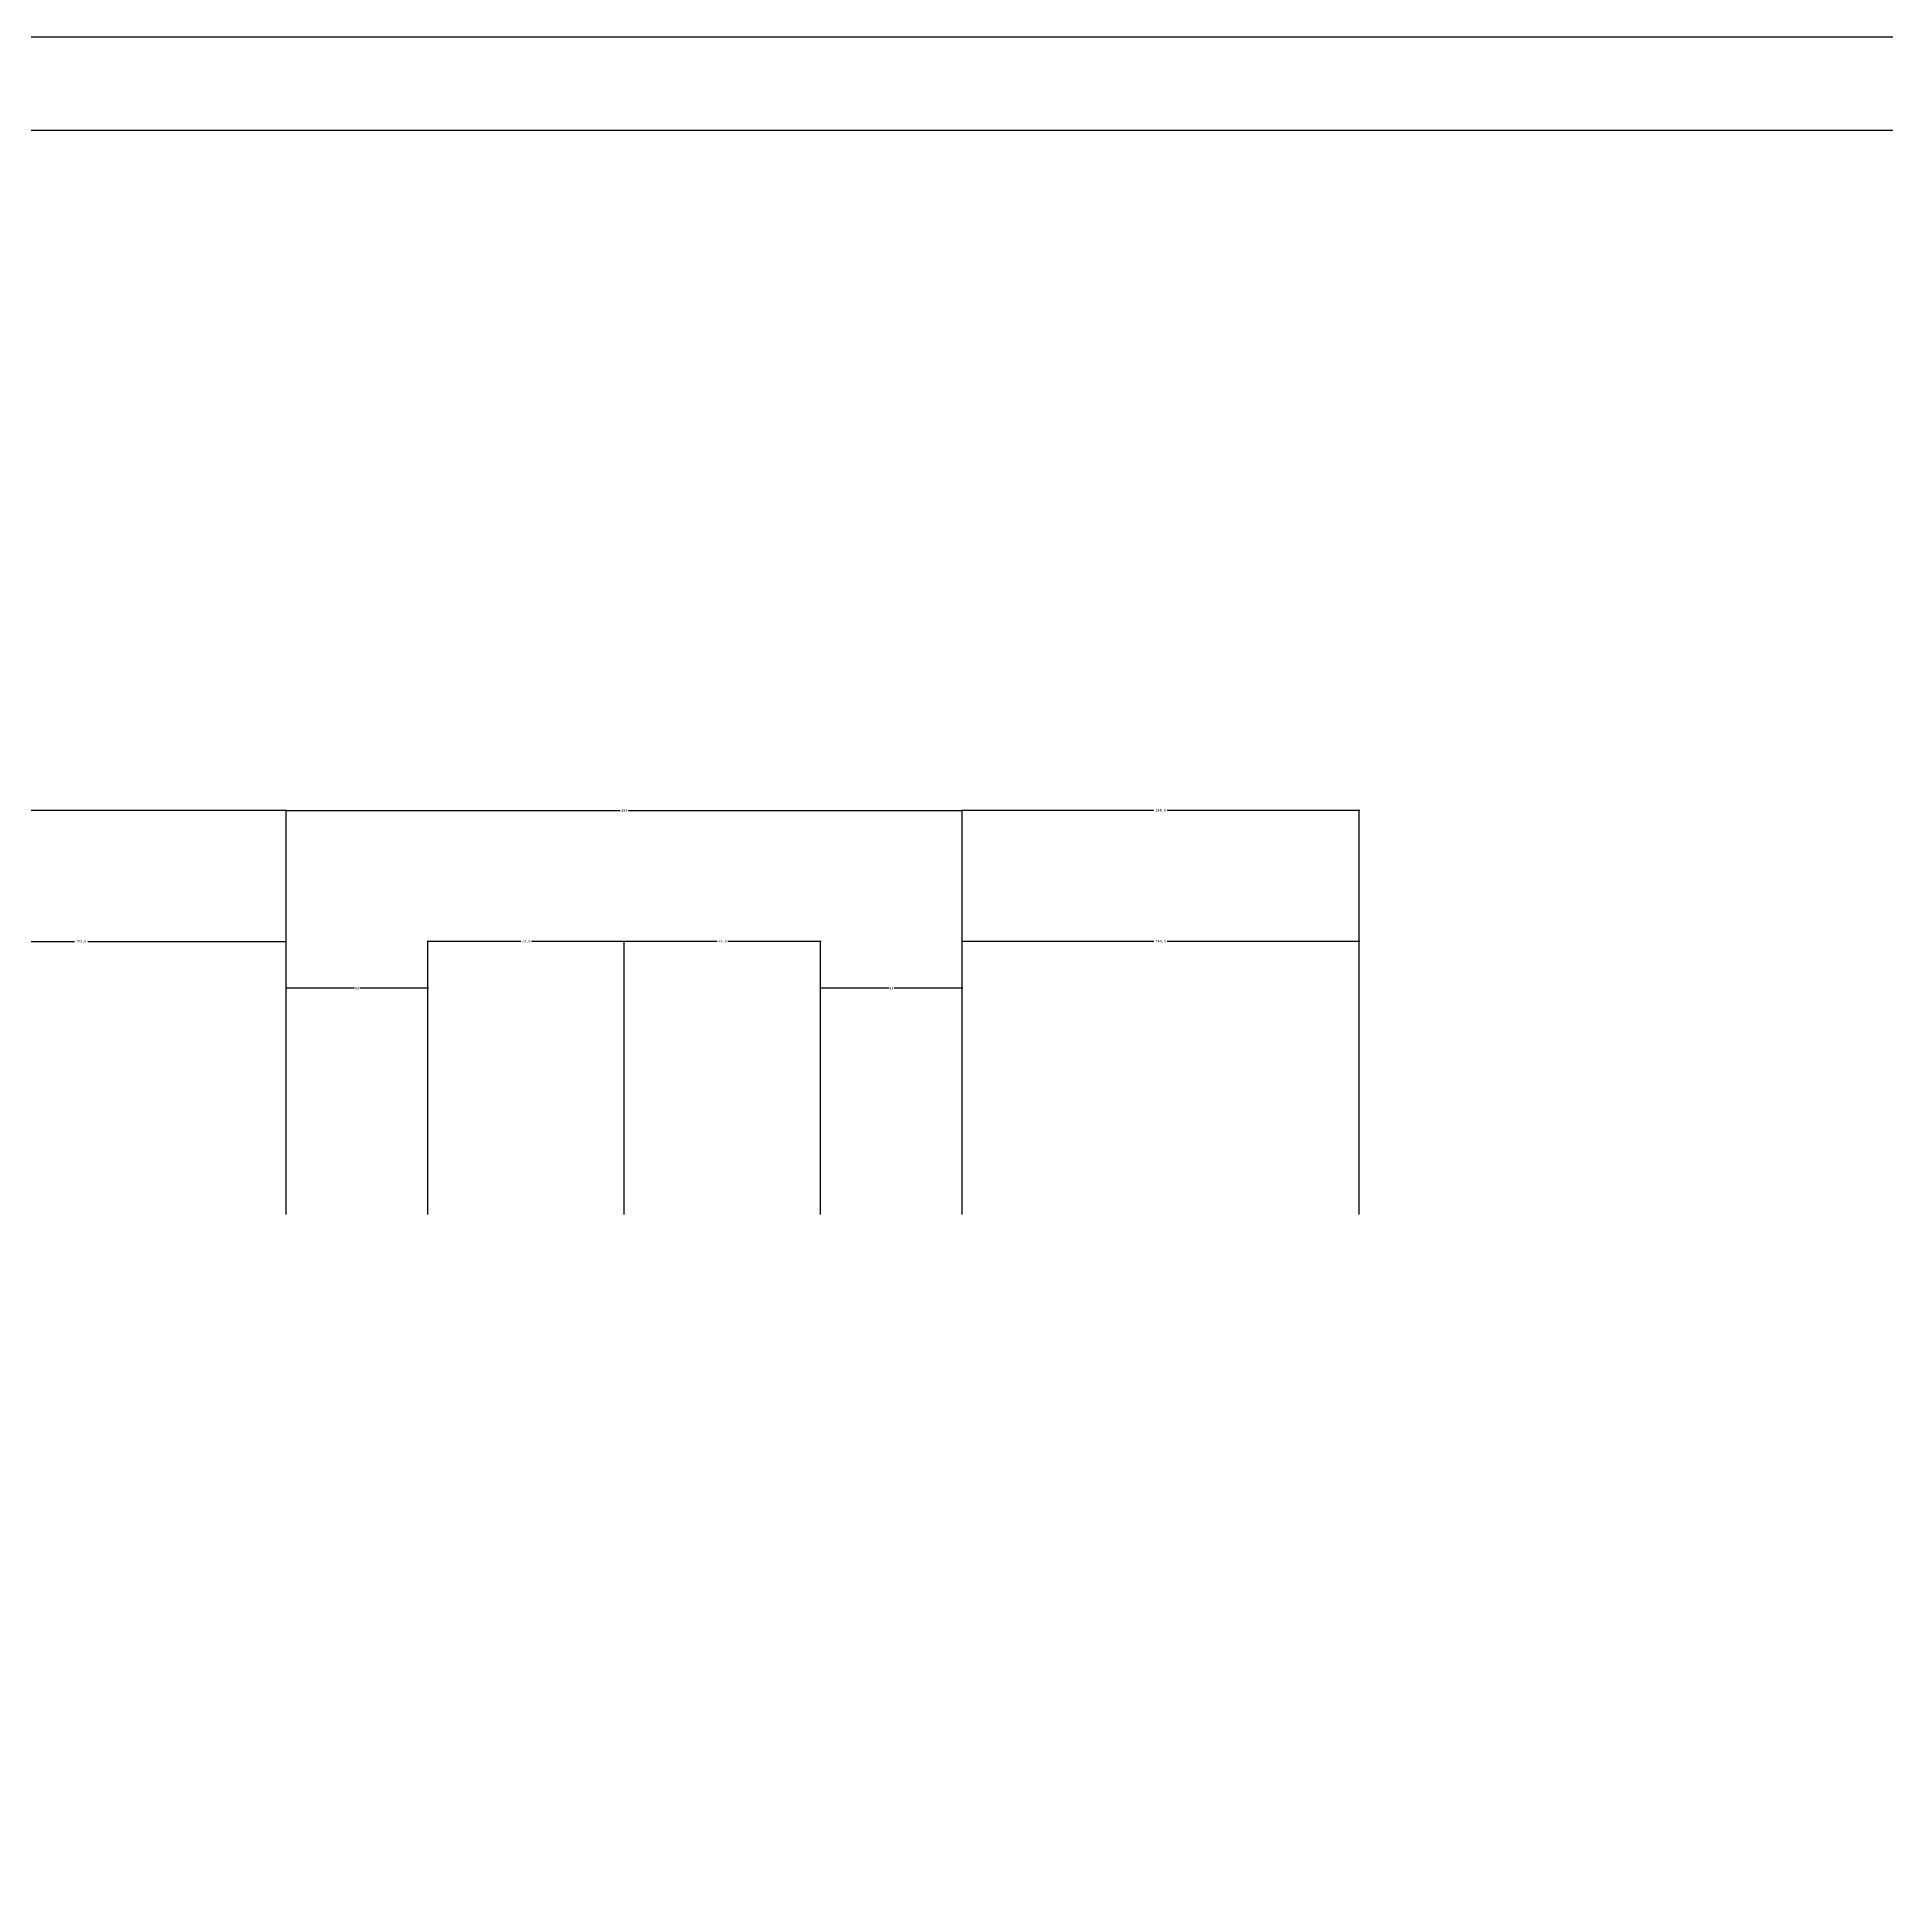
# Model space of a CAD drawing. Header units: metres. Extents: x 0 to 2940, y 0 to 2079.
# Drawn here: x 1717 to 2409, y 1383 to 2079 of the extents above; entities that cross this region are included whole.
import ezdxf

# ---------------------------------------------------------------- set-up
doc = ezdxf.new("R2010")
doc.units = ezdxf.units.M
doc.layers.add('图层1', color=8, linetype='Continuous')
doc.layers.add('图框', color=5, linetype='Continuous')
doc.dimstyles.get("Standard").update_dxf_attribs({"dimtxt": 2.5, "dimasz": 2.5, "dimexe": 1.25, "dimexo": 0.625, "dimtad": 1, "dimcen": 2.5, "dimazin": 3, "dimtfac": 1, "dimtmove": 0, "dimatfit": 3})

# ---------------------------------------------------------------- blocks, each defined once
blk = doc.blocks.new('_CLOSEDFILLED')
at = {"color": 0, "linetype": 'BYBLOCK'}
blk.add_solid([(-1, 0.2), (0, 0), (-1, -0.2)], dxfattribs=at)
blk = doc.blocks.new('*D32')
for p, q in [((1643.2, 1789.42), (1481.2, 1789.42)), ((1481.45, 1638.25), (1481.45, 1789.42)), ((1810.2, 1789.42), (1648.2, 1789.42)), ((1809.95, 1638.25), (1809.95, 1789.42))]:
    blk.add_line(p, q)
at = {"layer": 'Defpoints'}
for p in [(1809.95, 1789.42), (1481.45, 1638.25), (1809.95, 1638.25)]:
    blk.add_point(p, dxfattribs=at)
at = {"xscale": 0.25, "yscale": 0.25}
blk.add_blockref('_CLOSEDFILLED', (1481.45, 1789.42), dxfattribs=at)
at = {"xscale": 0.25, "yscale": 0.25, "rotation": 180}
blk.add_blockref('_CLOSEDFILLED', (1809.95, 1789.42), dxfattribs=at)
at = {"insert": (1645.7, 1789.42), "char_height": 1, "attachment_point": 5}
blk.add_mtext('328,5', dxfattribs=at)
blk = doc.blocks.new('*D33')
for p, q in [((1656.45, 1638.25), (1656.45, 1740.42)), ((1656.7, 1740.42), (1730.7, 1740.42)), ((1735.7, 1740.42), (1809.7, 1740.42)), ((1809.95, 1638.25), (1809.95, 1740.42))]:
    blk.add_line(p, q)
at = {"layer": 'Defpoints'}
for p in [(1656.45, 1740.42), (1656.45, 1638.25), (1809.95, 1638.25)]:
    blk.add_point(p, dxfattribs=at)
at = {"xscale": 0.25, "yscale": 0.25, "rotation": 180}
blk.add_blockref('_CLOSEDFILLED', (1656.45, 1740.42), dxfattribs=at)
at = {"xscale": 0.25, "yscale": 0.25}
blk.add_blockref('_CLOSEDFILLED', (1809.95, 1740.42), dxfattribs=at)
at = {"insert": (1733.2, 1740.42), "char_height": 1, "attachment_point": 5}
blk.add_mtext('153,5', dxfattribs=at)
blk = doc.blocks.new('*D34')
for p, q in [((2134.7, 1740.42), (2062.7, 1740.42)), ((2062.95, 1638.25), (2062.95, 1740.42)), ((2211.7, 1740.42), (2139.7, 1740.42)), ((2211.45, 1638.25), (2211.45, 1740.42))]:
    blk.add_line(p, q)
at = {"layer": 'Defpoints'}
for p in [(2211.45, 1740.42), (2062.95, 1638.25), (2211.45, 1638.25)]:
    blk.add_point(p, dxfattribs=at)
at = {"xscale": 0.25, "yscale": 0.25}
blk.add_blockref('_CLOSEDFILLED', (2062.95, 1740.42), dxfattribs=at)
at = {"xscale": 0.25, "yscale": 0.25, "rotation": 180}
blk.add_blockref('_CLOSEDFILLED', (2211.45, 1740.42), dxfattribs=at)
at = {"insert": (2137.2, 1740.42), "char_height": 1, "attachment_point": 5}
blk.add_mtext('148,5', dxfattribs=at)
blk = doc.blocks.new('*D35')
for p, q in [((2134.7, 1789.42), (2062.7, 1789.42)), ((2062.95, 1638.25), (2062.95, 1789.42)), ((2211.7, 1789.42), (2139.7, 1789.42)), ((2211.45, 1638.25), (2211.45, 1789.42))]:
    blk.add_line(p, q)
at = {"layer": 'Defpoints'}
for p in [(2211.45, 1789.42), (2062.95, 1638.25), (2211.45, 1638.25)]:
    blk.add_point(p, dxfattribs=at)
at = {"xscale": 0.25, "yscale": 0.25}
blk.add_blockref('_CLOSEDFILLED', (2062.95, 1789.42), dxfattribs=at)
at = {"xscale": 0.25, "yscale": 0.25, "rotation": 180}
blk.add_blockref('_CLOSEDFILLED', (2211.45, 1789.42), dxfattribs=at)
at = {"insert": (2137.2, 1789.42), "char_height": 1, "attachment_point": 5}
blk.add_mtext('148,5', dxfattribs=at)
blk = doc.blocks.new('*D36')
for p, q in [((2035.45, 1722.92), (2009.7, 1722.92)), ((2009.95, 1638.25), (2009.95, 1722.92)), ((2063.2, 1722.92), (2037.45, 1722.92)), ((2062.95, 1638.25), (2062.95, 1722.92))]:
    blk.add_line(p, q)
at = {"layer": 'Defpoints'}
for p in [(2062.95, 1722.92), (2009.95, 1638.25), (2062.95, 1638.25)]:
    blk.add_point(p, dxfattribs=at)
at = {"xscale": 0.25, "yscale": 0.25}
blk.add_blockref('_CLOSEDFILLED', (2009.95, 1722.92), dxfattribs=at)
at = {"xscale": 0.25, "yscale": 0.25, "rotation": 180}
blk.add_blockref('_CLOSEDFILLED', (2062.95, 1722.92), dxfattribs=at)
at = {"insert": (2036.45, 1722.92), "char_height": 1, "attachment_point": 5}
blk.add_mtext('53', dxfattribs=at)
blk = doc.blocks.new('*D37')
for p, q in [((1835.45, 1722.92), (1809.7, 1722.92)), ((1809.95, 1638.25), (1809.95, 1722.92)), ((1863.2, 1722.92), (1837.45, 1722.92)), ((1862.95, 1638.25), (1862.95, 1722.92))]:
    blk.add_line(p, q)
at = {"layer": 'Defpoints'}
for p in [(1862.95, 1722.92), (1809.95, 1638.25), (1862.95, 1638.25)]:
    blk.add_point(p, dxfattribs=at)
at = {"xscale": 0.25, "yscale": 0.25}
blk.add_blockref('_CLOSEDFILLED', (1809.95, 1722.92), dxfattribs=at)
at = {"xscale": 0.25, "yscale": 0.25, "rotation": 180}
blk.add_blockref('_CLOSEDFILLED', (1862.95, 1722.92), dxfattribs=at)
at = {"insert": (1836.45, 1722.92), "char_height": 1, "attachment_point": 5}
blk.add_mtext('53', dxfattribs=at)
blk = doc.blocks.new('*D38')
for p, q in [((1809.95, 1638.25), (1809.95, 1789.42)), ((1810.2, 1789.42), (1934.95, 1789.42)), ((1937.95, 1789.42), (2062.7, 1789.42)), ((2062.95, 1638.25), (2062.95, 1789.42))]:
    blk.add_line(p, q)
at = {"layer": 'Defpoints'}
for p in [(1809.95, 1789.42), (1809.95, 1638.25), (2062.95, 1638.25)]:
    blk.add_point(p, dxfattribs=at)
at = {"xscale": 0.25, "yscale": 0.25, "rotation": 180}
blk.add_blockref('_CLOSEDFILLED', (1809.95, 1789.42), dxfattribs=at)
at = {"xscale": 0.25, "yscale": 0.25}
blk.add_blockref('_CLOSEDFILLED', (2062.95, 1789.42), dxfattribs=at)
at = {"insert": (1936.45, 1789.42), "char_height": 1, "attachment_point": 5}
blk.add_mtext('253', dxfattribs=at)
blk = doc.blocks.new('*D39')
for p, q in [((1897.7, 1740.42), (1862.7, 1740.42)), ((1862.95, 1638.25), (1862.95, 1740.42)), ((1936.7, 1740.42), (1901.7, 1740.42)), ((1936.45, 1638.25), (1936.45, 1740.42))]:
    blk.add_line(p, q)
at = {"layer": 'Defpoints'}
for p in [(1936.45, 1740.42), (1862.95, 1638.25), (1936.45, 1638.25)]:
    blk.add_point(p, dxfattribs=at)
at = {"xscale": 0.25, "yscale": 0.25}
blk.add_blockref('_CLOSEDFILLED', (1862.95, 1740.42), dxfattribs=at)
at = {"xscale": 0.25, "yscale": 0.25, "rotation": 180}
blk.add_blockref('_CLOSEDFILLED', (1936.45, 1740.42), dxfattribs=at)
at = {"insert": (1899.7, 1740.42), "char_height": 1, "attachment_point": 5}
blk.add_mtext('73,5', dxfattribs=at)
blk = doc.blocks.new('*D40')
for p, q in [((1971.2, 1740.42), (1936.2, 1740.42)), ((1936.45, 1638.25), (1936.45, 1740.42)), ((2010.2, 1740.42), (1975.2, 1740.42)), ((2009.95, 1638.25), (2009.95, 1740.42))]:
    blk.add_line(p, q)
at = {"layer": 'Defpoints'}
for p in [(2009.95, 1740.42), (1936.45, 1638.25), (2009.95, 1638.25)]:
    blk.add_point(p, dxfattribs=at)
at = {"xscale": 0.25, "yscale": 0.25}
blk.add_blockref('_CLOSEDFILLED', (1936.45, 1740.42), dxfattribs=at)
at = {"xscale": 0.25, "yscale": 0.25, "rotation": 180}
blk.add_blockref('_CLOSEDFILLED', (2009.95, 1740.42), dxfattribs=at)
at = {"insert": (1973.2, 1740.42), "char_height": 1, "attachment_point": 5}
blk.add_mtext('73,5', dxfattribs=at)

msp = doc.modelspace()

# ---------------------------------------------------------------- hatches: boundary and pattern name
at = {"layer": '图层1'}
h = msp.add_hatch(dxfattribs=at)
h.set_pattern_fill('ANSI31', scale=500)
h.paths.add_polyline_path([(1281.45, 1534.2), (1354.95, 1534.2), (1354.95, 1554.2), (1407.95, 1554.2), (1407.95, 1534.2), (1481.45, 1534.2), (1481.45, 1324.2), (1407.95, 1324.2), (1407.95, 1204.2), (1834.56, 1204.2), (1834.56, 1209.54), (1833.23, 1209.54), (1833.23, 1348.2), (1841.23, 1354.87), (1849.23, 1348.2), (1849.23, 1209.54), (1847.9, 1209.54), (1847.9, 1204.2), (2025.01, 1204.2), (2025.01, 1209.54), (2023.68, 1209.54), (2023.68, 1348.2), (2031.68, 1354.87), (2039.68, 1348.2), (2039.68, 1209.54), (2038.34, 1209.54), (2038.34, 1204.2), (2396.78, 1204.2), (2396.78, 1590.02), (366.12, 1590.02), (366.12, 1204.2), (724.56, 1204.2), (724.56, 1209.54), (723.23, 1209.54), (723.23, 1348.2), (731.23, 1354.87), (739.23, 1348.2), (739.23, 1209.54), (737.9, 1209.54), (737.9, 1204.2), (915.01, 1204.2), (915.01, 1209.54), (913.68, 1209.54), (913.68, 1348.2), (921.68, 1354.87), (929.68, 1348.2), (929.68, 1209.54), (928.34, 1209.54), (928.34, 1204.2), (1354.95, 1204.2), (1354.95, 1324.2), (1317.88, 1324.2), (1273.3, 1288.64), (1240.23, 1288.64), (1240.23, 1277.97), (1172.69, 1277.97), (1172.69, 1328.14), (1240.23, 1328.14), (1240.23, 1288.64), (1273.3, 1288.64), (1317.88, 1324.2), (1281.45, 1324.2)])

# ---------------------------------------------------------------- linework, layer by layer
msp.add_line((2940, 2079), (0, 2079), dxfattribs=at)
at = {"layer": '图框'}
msp.add_line((2905, 2044), (35, 2044), dxfattribs=at)

# ---------------------------------------------------------------- dimensions: what is measured, and where the dimension line sits
for base, p1, p2, picture, middle in [((1809.95, 1789.42), (1809.95, 1638.25), (1481.45, 1638.25), '*D32', (1645.7, 1789.42)), ((1809.95, 1789.42), (1809.95, 1638.25), (2062.95, 1638.25), '*D38', (1936.45, 1789.42)), ((2211.45, 1789.42), (2211.45, 1638.25), (2062.95, 1638.25), '*D35', (2137.2, 1789.42)), ((1656.45, 1740.42), (1656.45, 1638.25), (1809.95, 1638.25), '*D33', (1733.2, 1740.42)), ((1936.45, 1740.42), (1936.45, 1638.25), (1862.95, 1638.25), '*D39', (1899.7, 1740.42)), ((2009.95, 1740.42), (2009.95, 1638.25), (1936.45, 1638.25), '*D40', (1973.2, 1740.42)), ((2211.45, 1740.42), (2211.45, 1638.25), (2062.95, 1638.25), '*D34', (2137.2, 1740.42)), ((1862.95, 1722.92), (1862.95, 1638.25), (1809.95, 1638.25), '*D37', (1836.45, 1722.92)), ((2062.95, 1722.92), (2062.95, 1638.25), (2009.95, 1638.25), '*D36', (2036.45, 1722.92))]:
    dim = msp.add_linear_dim(base=base, p1=p1, p2=p2, dimstyle='Standard')
    dim.commit()
    dim.dimension.update_dxf_attribs({"geometry": picture, "text_midpoint": middle})

doc.saveas('drawing.dxf')
